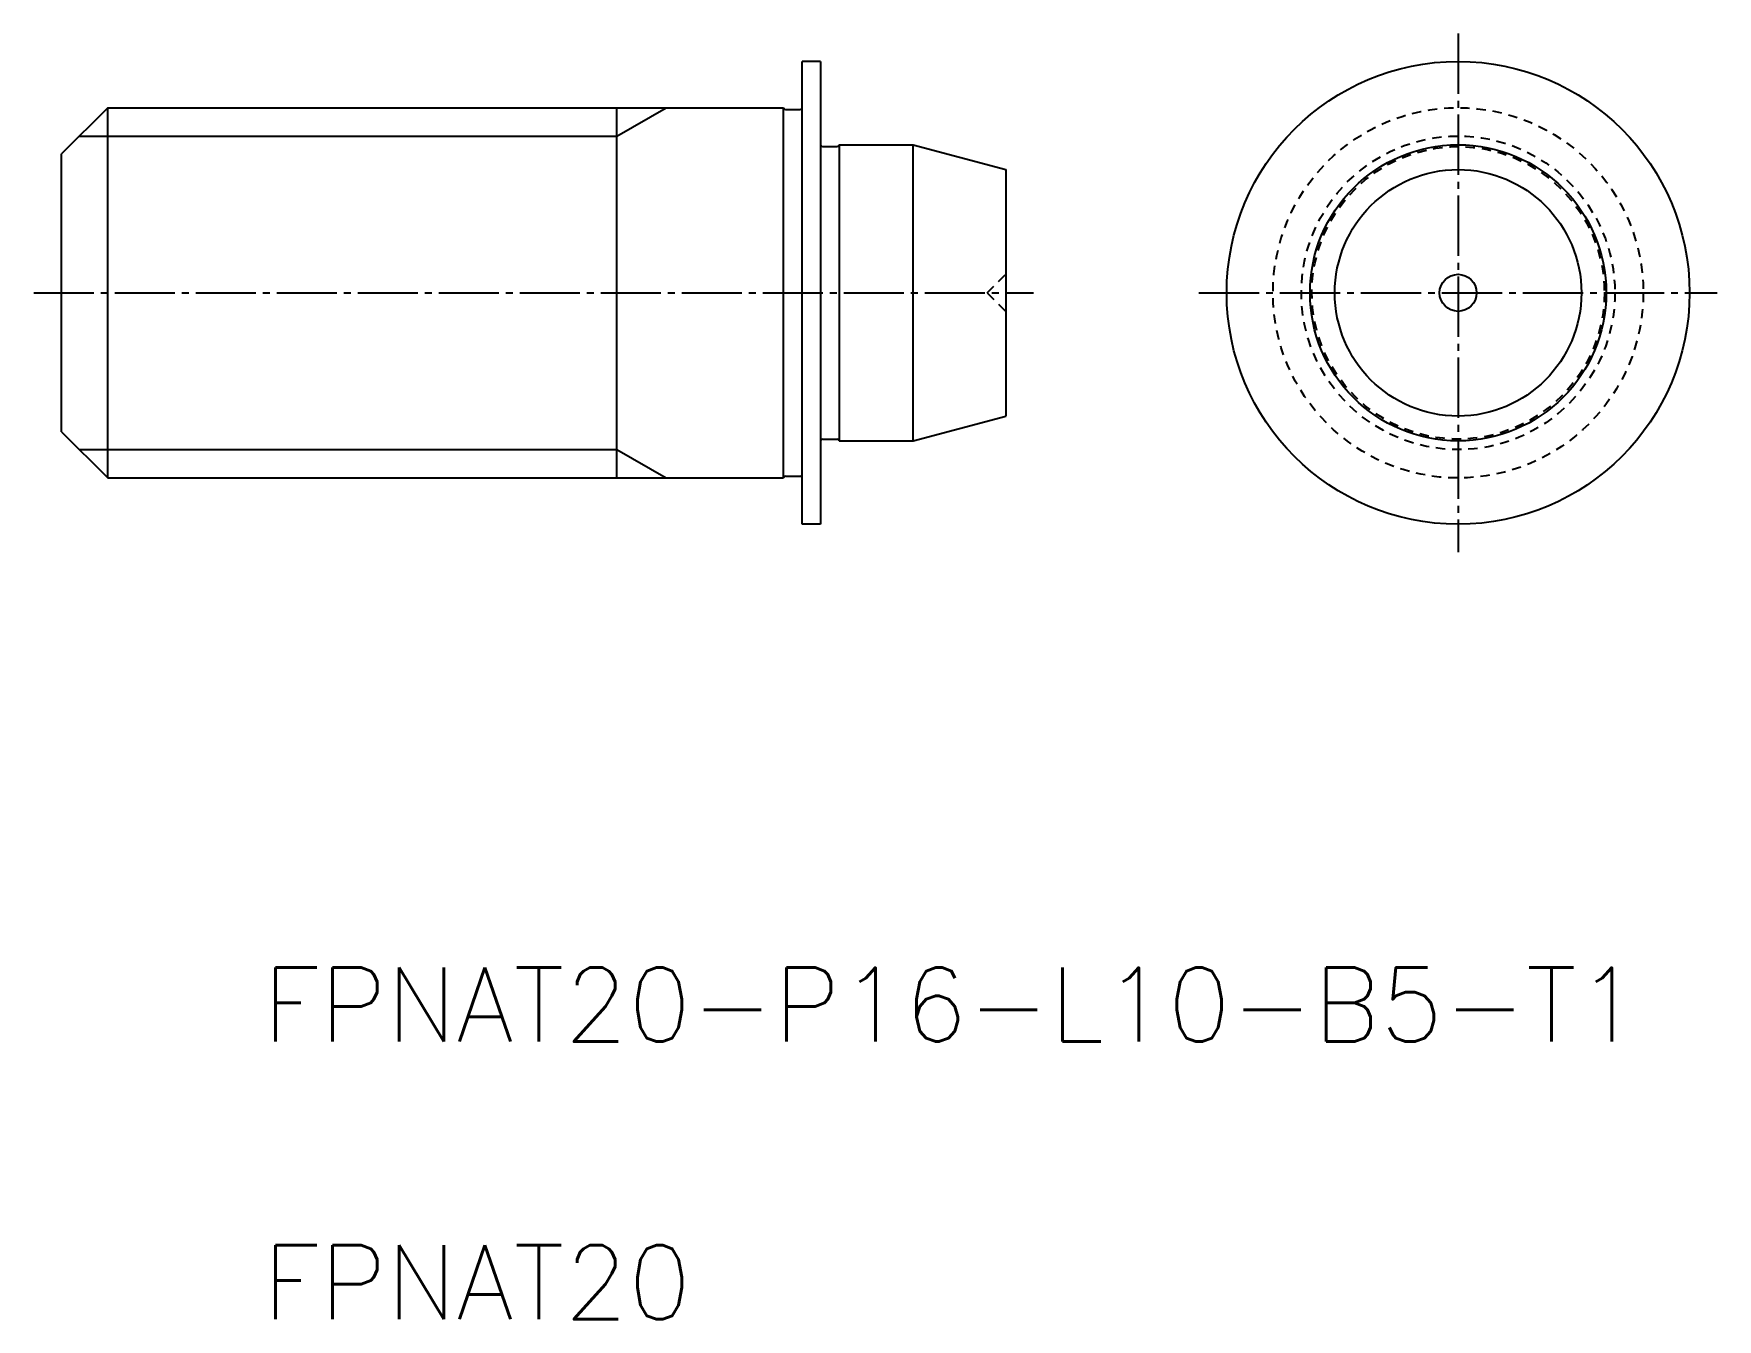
# Model space of a CAD drawing. Extents: x 99.8 to 190.8, y 45.7 to 115.2.
import ezdxf

# ---------------------------------------------------------------- set-up
doc = ezdxf.new("R2010")
doc.units = 0
doc.header["$LTSCALE"] = 0.25
doc.linetypes.add('CENTER', pattern=[17.5, 13, -1.5, 1.5, -1.5])
doc.linetypes.add('DASHED', pattern=[3.5, 2, -1.5])
doc.layers.get('0').update_dxf_attribs({"linetype": 'CONTINUOUS'})
doc.layers.add('CENTER', color=1, linetype='CENTER')
doc.styles.get("Standard").update_dxf_attribs({"font": 'txt.shx'})

msp = doc.modelspace()

# ---------------------------------------------------------------- linework, layer by layer
at = {"color": 7, "linetype": 'CONTINUOUS'}
for p, q in [((142.324, 113.694), (141.324, 113.694)), ((141.324, 88.694), (141.324, 113.694)), ((142.324, 113.694), (142.324, 88.694)), ((103.824, 111.194), (101.324, 108.694)), ((103.824, 91.194), (103.824, 111.194)), ((103.824, 111.194), (140.324, 111.194)), ((131.324, 91.194), (131.324, 111.194)), ((140.324, 91.194), (140.324, 111.194)), ((140.424, 111.094), (141.224, 111.094)), ((143.324, 109.194), (143.324, 93.194)), ((143.324, 109.194), (147.324, 109.194)), ((147.324, 109.194), (152.324, 107.854)), ((147.324, 93.194), (147.324, 109.194)), ((101.324, 93.694), (101.324, 108.694)), ((142.424, 109.094), (143.224, 109.094)), ((152.324, 107.854), (152.324, 94.533)), ((101.324, 93.694), (103.824, 91.194)), ((147.324, 93.194), (152.324, 94.533)), ((142.424, 93.294), (143.224, 93.294)), ((143.324, 93.194), (147.324, 93.194)), ((103.824, 91.194), (140.324, 91.194)), ((140.424, 91.294), (141.224, 91.294)), ((142.324, 88.694), (141.324, 88.694))]:
    msp.add_line(p, q, dxfattribs=at)
at = {"color": 3}
for p, q in [((131.324, 109.66), (133.98, 111.194)), ((102.291, 109.66), (131.324, 109.66)), ((102.291, 92.727), (131.324, 92.727)), ((131.324, 92.727), (133.98, 91.194))]:
    msp.add_line(p, q, dxfattribs=at)
at = {"color": 3, "linetype": 'DASHED'}
for q in [(152.324, 102.194), (152.324, 100.194)]:
    msp.add_line((151.324, 101.194), q, dxfattribs=at)
at = {"color": 7, "linetype": 'CONTINUOUS'}
for radius in [12.5, 8, 6.66, 1]:
    msp.add_circle((176.761, 101.194), radius, dxfattribs=at)
at = {"color": 3, "linetype": 'DASHED'}
for radius in [10, 8.467, 7.9]:
    msp.add_circle((176.761, 101.194), radius, dxfattribs=at)
at = {"color": 7, "linetype": 'CONTINUOUS'}
for centre, start, end in [((140.424, 111.194), 180, 270), ((141.224, 111.194), 270, 0), ((142.424, 109.194), 180, 270), ((143.224, 109.194), 270, 0), ((142.424, 93.194), 90, 180), ((143.224, 93.194), 0, 90), ((140.424, 91.194), 90, 180), ((141.224, 91.194), 0, 90)]:
    msp.add_arc(centre, 0.1, start, end, dxfattribs=at)
at = {"layer": 'CENTER', "color": 1, "linetype": 'CENTER'}
for p, q in [((176.761, 115.194), (176.761, 87.194)), ((99.824, 101.194), (153.824, 101.194)), ((162.761, 101.194), (190.761, 101.194))]:
    msp.add_line(p, q, dxfattribs=at)

# ---------------------------------------------------------------- texts
for s, p in [('FPNAT20-P16-L10-B5-T1', (112.201, 60.745)), ('FPNAT20', (112.201, 45.745))]:
    msp.add_text(s, height=4).set_placement(p)

doc.saveas('drawing.dxf')
